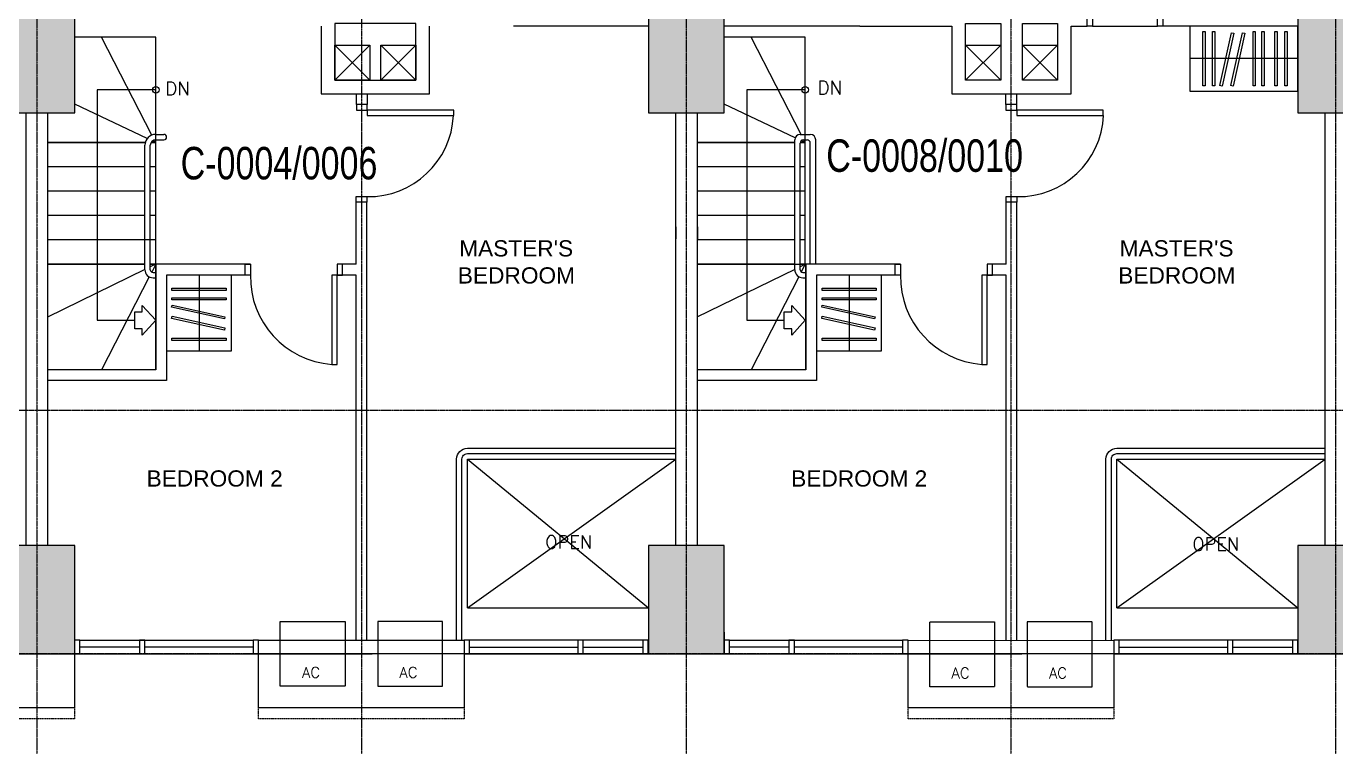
# Model space of a CAD drawing. Header units: inches. Extents: x -189245 to 740841, y -215444 to 469401.
# Drawn here: x 201961 to 214060, y -123590 to -116931 of the extents above; entities that cross this region are included whole.
import ezdxf

# ---------------------------------------------------------------- set-up
doc = ezdxf.new("R2010")
doc.units = ezdxf.units.IN
doc.header["$LTSCALE"] = 10
doc.header["$MEASUREMENT"] = 0
for name, pattern in [('GRID NORMAL$0$GRID BASEMENT$0$GRID GROUND$0$GRID$0$$0$PHANTOM', [2.5, 1.25, -0.25, 0.25, -0.25, 0.25, -0.25]), ('HIDDEN', [0.375, 0.25, -0.125]), ('HIDDEN2', [0.1875, 0.125, -0.0625])]:
    doc.linetypes.add(name, pattern=pattern)
for name, color, linetype in [('A-CMU WALL', 4, 'Continuous'), ('A-DOOR', 1, 'Continuous'), ('A-EQUIPMENT', 2, 'Continuous'), ('A-EQUIPTMENT', 1, 'Continuous'), ('A-GRID', 8, 'Continuous'), ('A-HATCH GRAVEL', 8, 'Continuous'), ('A-RAILING', 2, 'Continuous'), ('A-STAIR', 1, 'Continuous'), ('A-TEXT', 3, 'Continuous'), ('A-UNIT NUMBER', 2, 'Continuous'), ('A-WINDOW', 2, 'Continuous'), ('CABINET', 1, 'Continuous'), ('COLUMN', 6, 'Continuous'), ('TEXT', 3, 'Continuous'), ('TSG - plaster', 4, 'Continuous'), ('TSG- DIM-WALL SETOUT', 1, 'Continuous'), ('TSG- OPENNING', 1, 'Continuous'), ('TSG- plaster', 4, 'Continuous'), ('TSG- PRE CAST', 4, 'Continuous'), ('TSG-DIM_WINDWS', 1, 'Continuous'), ('TSG-DRYWALL', 2, 'Continuous')]:
    doc.layers.add(name, color=color, linetype=linetype)
doc.styles.add('ARIAL', font='ARIAL.TTF', dxfattribs={"width": 0.75})
doc.styles.add('PRSP_Simplex', font='simplex.shx')

# ---------------------------------------------------------------- blocks, each defined once
blk = doc.blocks.new('grid')
at = {"layer": 'A-GRID', "linetype": 'GRID NORMAL$0$GRID BASEMENT$0$GRID GROUND$0$GRID$0$$0$PHANTOM'}
for p, q in [((-74858.8, -228688.5), (-74858.8, -289256.3)), ((-71858.8, -228688.5), (-71858.8, -289256.3)), ((-68858.8, -228688.5), (-68858.8, -289256.3)), ((-65858.8, -228688.5), (-65858.8, -289256.3)), ((-62858.8, -228688.5), (-62858.8, -289256.3)), ((-33688.1, -266286.6), (-100703.6, -266286.6)), ((-33688.1, -268536.6), (-100703.6, -268536.6))]:
    blk.add_line(p, q, dxfattribs=at)
blk = doc.blocks.new('A$C7D1D0043')
at = {"layer": 'COLUMN', "linetype": 'Continuous'}
for points in [[(-32050, -28213), (-31350, -28213), (-31350, -27213), (-32050, -27213)], [(-26050, -28213), (-25350, -28213), (-25350, -27213), (-26050, -27213)], [(-20050, -28213), (-19350, -28213), (-19350, -27213), (-20050, -27213)], [(-32050, -33213), (-31350, -33213), (-31350, -32213), (-32050, -32213)], [(-26050, -33213), (-25350, -33213), (-25350, -32213), (-26050, -32213)], [(-20050, -33213), (-19350, -33213), (-19350, -32213), (-20050, -32213)]]:
    blk.add_hatch(color=253, dxfattribs=at).paths.add_polyline_path(points)
for points in [[(-32050, -28213), (-31350, -28213), (-31350, -27213), (-32050, -27213)], [(-26050, -28213), (-25350, -28213), (-25350, -27213), (-26050, -27213)], [(-20050, -28213), (-19350, -28213), (-19350, -27213), (-20050, -27213)], [(-32050, -33213), (-31350, -33213), (-31350, -32213), (-32050, -32213)], [(-26050, -33213), (-25350, -33213), (-25350, -32213), (-26050, -32213)], [(-20050, -33213), (-19350, -33213), (-19350, -32213), (-20050, -32213)]]:
    blk.add_lwpolyline(points, close=True, dxfattribs=at)

msp = doc.modelspace()

# ---------------------------------------------------------------- hatches: boundary and pattern name
at = {"layer": 'TSG- DIM-WALL SETOUT'}
h = msp.add_hatch(color=253, dxfattribs=at)
h.paths.add_polyline_path([(186285.29041, -132626.32537), (187185.29041, -132626.32537), (187185.29041, -133326.32537), (186285.29041, -133326.32537)])
h.paths.add_polyline_path([(197335.29041, -109930.85693), (198135.29041, -109930.85693), (198135.29041, -109230.85693), (197335.29041, -109230.85693)])
h.paths.add_polyline_path([(201710.2904, -122730.85693), (202410.2904, -122730.85693), (202410.2904, -121730.85693), (201710.2904, -121730.85693)])
h.paths.add_polyline_path([(207710.29041, -122730.85693), (208410.29041, -122730.85693), (208410.29041, -121730.85693), (207710.29041, -121730.85693)])
h.paths.add_polyline_path([(213710.29041, -122730.85693), (214410.29041, -122730.85693), (214410.29041, -121730.85693), (213710.29041, -121730.85693)])
h.paths.add_polyline_path([(219710.29041, -122730.85693), (220410.29041, -122730.85693), (220410.29041, -121730.85693), (219710.29041, -121730.85693)])
h.paths.add_polyline_path([(201710.2904, -117730.85693), (202410.2904, -117730.85693), (202410.2904, -116730.85693), (201710.2904, -116730.85693)])
h.paths.add_polyline_path([(204710.29041, -110230.85693), (205410.29041, -110230.85693), (205410.29041, -109230.85693), (204710.29041, -109230.85693)])
h.paths.add_polyline_path([(210710.29041, -110230.85693), (211410.29041, -110230.85693), (211410.29041, -109230.85693), (210710.29041, -109230.85693)])
h.paths.add_polyline_path([(197335.29041, -122730.85693), (198135.29041, -122730.85693), (198135.29041, -122030.85693), (197335.29041, -122030.85693)])
h.paths.add_polyline_path([(186285.29041, -115430.85693), (186285.29041, -116530.85693), (186985.29041, -116530.85693), (186985.29041, -115430.85693)])
h.paths.add_polyline_path([(197335.29041, -129330.85693), (198135.29041, -129330.85693), (198135.29041, -128630.85693), (197335.29041, -128630.85693)])
h.paths.add_polyline_path([(197335.29041, -103330.85693), (198135.29041, -103330.85693), (198135.29041, -102630.85693), (197335.29041, -102630.85693)])
h.paths.add_polyline_path([(192960.29041, -102580.85693), (194060.29, -102580.85683), (194060.29028, -103380.85683), (192960.29041, -103380.85693)])
h.paths.add_polyline_path([(213710.29041, -117730.85693), (214410.29041, -117730.85693), (214410.29041, -116730.85693), (213710.29041, -116730.85693)])
h.paths.add_polyline_path([(216710.64854, -110230.85693), (217410.64854, -110230.85693), (217410.64854, -109230.85693), (216710.64854, -109230.85693)])
h.paths.add_polyline_path([(219710.29041, -117730.85693), (220410.29041, -117730.85693), (220410.29041, -116730.85693), (219710.29041, -116730.85693)])
h.paths.add_polyline_path([(207710.29041, -117730.85693), (208410.29041, -117730.85693), (208410.29041, -116730.85693), (207710.29041, -116730.85693)])
h.paths.add_polyline_path([(186285.29041, -95230.85693), (187085.29041, -95230.85693), (187085.29041, -94530.85693), (186285.29041, -94530.85693)])
h.paths.add_polyline_path([(186285.29041, -99330.85985), (187185.29041, -99330.85985), (187185.29041, -98630.85985), (186285.29041, -98630.85985)])
h.paths.add_polyline_path([(186285.29041, -107330.85693), (187285.29041, -107330.85693), (187285.29041, -106630.85693), (186285.29041, -106630.85693)])
h.paths.add_polyline_path([(186285.29041, -124630.85693), (187285.29041, -124630.85693), (187285.29041, -125330.85693), (186285.29041, -125330.85693)])
h.paths.add_polyline_path([(192960.29041, -128580.85704), (194060.29, -128580.85693), (194060.29028, -129380.85693), (192960.29041, -129380.85704)])
h.paths.add_polyline_path([(186285.29041, -136730.85693), (187085.29041, -136730.85693), (187085.29041, -137430.85693), (186285.29041, -137430.85693)])
edge = h.paths.add_edge_path()
edge.add_line((233760.29041, -115230.85693), (233760.29041, -113730.85693))
edge = h.paths.add_edge_path()
edge.add_line((233760.29041, -121230.85693), (233760.29041, -122730.85693))
h.paths.add_polyline_path([(233160.29041, -115230.85693), (233760.29041, -115230.85693), (233760.29041, -113730.85693), (233160.29041, -113730.85693)])
h.paths.add_polyline_path([(233160.29041, -116730.85693), (233760.29041, -116730.85693), (233760.29041, -118230.85693), (233160.29041, -118230.85693)])
h.paths.add_polyline_path([(233160.29041, -109230.85693), (233760.29041, -109230.85693), (233760.29041, -110730.85693), (233160.29041, -110730.85693)])
edge = h.paths.add_edge_path()
edge.add_line((233160.29041, -121230.85693), (233160.29041, -122730.85693))
h.paths.add_polyline_path([(233160.29041, -121230.85693), (233760.29041, -121230.85693), (233760.29041, -122730.85693), (233160.29041, -122730.85693)])

# ---------------------------------------------------------------- linework, layer by layer
at = {"color": 2}
for points in [[(211761.41898, -116730.85693), (211811.41898, -116730.85693), (211811.41898, -116930.85693), (211761.41898, -116930.85693)], [(212411.41898, -116730.85693), (212461.41898, -116730.85693), (212461.41898, -116930.85693), (212411.41898, -116930.85693)]]:
    msp.add_lwpolyline(points, close=True, dxfattribs=at)
at = {"layer": 'A-CMU WALL', "color": 1}
for p, q in [((206036.58747, -120930.85693), (207711.58747, -122305.56631)), ((206036.5989, -122305.56631), (207961.58747, -120930.85693)), ((212036.41898, -120930.85693), (213710.29041, -122305.56631)), ((212036.43045, -122305.56631), (213961.41898, -120930.85693))]:
    msp.add_line(p, q, dxfattribs=at)
at = {"layer": 'A-CMU WALL'}
for p, q in [((204058.10625, -122730.85691), (205158.10625, -122730.85691)), ((206058.10625, -122730.85691), (204958.10625, -122730.85691)), ((210058.10625, -122730.85691), (211158.10625, -122730.85691)), ((212058.10625, -122730.85691), (210958.10625, -122730.85691))]:
    msp.add_line(p, q, dxfattribs=at)
at = {"layer": 'A-CMU WALL', "color": 2}
for points in [[(205936.5989, -122605.57724), (205936.58747, -120930.85693, -0.4142135624), (206036.58747, -120830.85693), (207961.58747, -120830.85693)], [(211936.43045, -122605.86789), (211936.41898, -120930.85693, -0.4142135624), (212036.41898, -120830.85693), (213961.41898, -120830.85693)], [(205986.5989, -122605.57724), (205986.58747, -120930.85693, -0.4142135624), (206036.58747, -120880.85693), (207961.58747, -120880.85693)], [(211986.43045, -122605.86789), (211986.41898, -120930.85693, -0.4142135624), (212036.41898, -120880.85693), (213961.41898, -120880.85693)]]:
    msp.add_lwpolyline(points, format="xyb", dxfattribs=at)
at = {"layer": 'A-DOOR'}
msp.add_line((211811.41898, -116930.85693), (212411.41898, -116930.85693), dxfattribs=at)
at = {"layer": 'A-DOOR', "color": 2}
for p, q in [((205008.00676, -118555.85693), (205008.00676, -118505.85693)), ((205008.00676, -118505.85693), (205108.00676, -118505.85693)), ((205108.00676, -118555.85692), (205008.00676, -118555.85693)), ((205108.00676, -118505.85693), (205108.00676, -118555.85692))]:
    msp.add_line(p, q, dxfattribs=at)
for points in [[(205111.58747, -117705.85693), (205111.58747, -117655.85693), (205011.58747, -117655.85693), (205011.58747, -117705.85693)], [(205111.58747, -117705.85693), (205111.58747, -117755.85693), (205911.58747, -117755.85693), (205911.58747, -117705.85693)], [(211111.41898, -117705.85693), (211111.41898, -117655.85693), (211011.41898, -117655.85693), (211011.41898, -117705.85693)], [(211111.41898, -117705.85693), (211111.41898, -117755.85693), (211911.41898, -117755.85693), (211911.41898, -117705.85693)], [(211013.71056, -118555.85693), (211013.71056, -118505.85693), (211113.71056, -118505.85693), (211113.71056, -118555.85693)], [(203983.71358, -119130.93464), (204033.71358, -119130.93464), (204033.71358, -119230.93464), (203983.71699, -119230.93464)], [(204833.59932, -119230.943), (204883.71357, -119230.943), (204883.71357, -119131.03502), (204833.1444, -119131.03502)], [(209989.41738, -119130.93464), (210039.41738, -119130.93464), (210039.41738, -119230.93464), (209989.42079, -119230.93464)], [(210839.30312, -119230.94301), (210889.41737, -119230.94301), (210889.41737, -119131.03502), (210838.8482, -119131.03502)], [(204833.71357, -119230.943), (204783.71357, -119230.943), (204783.71357, -120055.95739), (204833.71357, -120055.95739)], [(210839.41737, -119230.94301), (210789.41737, -119230.94301), (210789.41737, -120055.95739), (210839.41737, -120055.95739)]]:
    msp.add_lwpolyline(points, close=True, dxfattribs=at)
at = {"layer": 'A-DOOR'}
for centre, radius, start, end in [((205123.70951, -117720.93987), 785.07412, 268.853915187, 357.450864269), ((211129.41331, -117720.93987), 785.07412, 268.853915187, 357.450864269), ((204841.32477, -119250.07378), 807.84012, 178.635908322, 265.91047513), ((210847.02857, -119250.07378), 807.84012, 178.635908322, 265.91047513)]:
    msp.add_arc(centre, radius, start, end, dxfattribs=at)
at = {"layer": 'A-EQUIPMENT', "ltscale": 100}
for points in [[(202408.10625, -122730.85691), (202408.10625, -123230.85691), (200808.10625, -123230.85691), (200808.10625, -122730.85691)], [(206008.10625, -122730.85691), (206008.10625, -123230.85691), (204108.10625, -123230.85691), (204108.10625, -122730.85691)], [(212008.10625, -122730.85691), (212008.10625, -123230.85691), (210108.10625, -123230.85691), (210108.10625, -122730.85691)]]:
    msp.add_lwpolyline(points, dxfattribs=at)
at = {"layer": 'A-EQUIPTMENT', "color": 1, "linetype": 'HIDDEN2'}
for points in [[(204908.10625, -123030.85691), (204308.10625, -123030.85691), (204308.10625, -122430.85691), (204908.10625, -122430.85691)], [(205208.10625, -123030.85691), (205808.10625, -123030.85691), (205808.10625, -122430.85691), (205208.10625, -122430.85691)], [(210908.10625, -123036.54695), (210308.10625, -123036.54695), (210308.10625, -122436.54695), (210908.10625, -122436.54695)], [(211208.10625, -123036.54695), (211808.10625, -123036.54695), (211808.10625, -122436.54695), (211208.10625, -122436.54695)]]:
    msp.add_lwpolyline(points, close=True, dxfattribs=at)
at = {"layer": 'A-EQUIPTMENT', "linetype": 'HIDDEN'}
for points in [[(202408.10625, -123230.85691), (202408.10625, -123330.85691), (200808.10625, -123330.85691), (200808.10625, -123230.85691)], [(206008.10625, -123230.85691), (206008.10625, -123330.85691), (204108.10625, -123330.85691), (204108.10625, -123230.85691)], [(212008.10625, -123230.85691), (212008.10625, -123330.85691), (210108.10625, -123330.85691), (210108.10625, -123230.85691)]]:
    msp.add_lwpolyline(points, dxfattribs=at)
at = {"layer": 'A-HATCH GRAVEL', "color": 1}
for p, q in [((203158.00676, -120105.85693), (202158.00676, -120105.85693)), ((209163.71056, -120105.85693), (208163.71056, -120105.85693))]:
    msp.add_line(p, q, dxfattribs=at)
at = {"layer": 'A-RAILING', "color": 2}
for p, q in [((203158.71079, -117930.85693), (203233.71079, -117930.85693)), ((209111.41898, -117930.85693), (209204.62796, -117930.85693)), ((203057.71079, -119180.85693), (203057.71079, -118030.85693)), ((203107.71079, -119180.85693), (203107.71079, -118030.85693)), ((203158.71079, -117980.85693), (203233.71079, -117980.85693)), ((209061.41898, -119180.85693), (209061.41898, -117980.85693)), ((209111.41898, -119180.85693), (209111.41898, -118010.85693)), ((209141.41898, -117980.85693), (209174.62796, -117980.85693)), ((209204.62796, -119130.84711), (209204.62796, -118010.85693)), ((209254.62796, -119130.85269), (209254.62796, -117980.85693)), ((203132.71079, -119205.85693), (203158.00676, -119205.85693)), ((203132.71079, -119255.85693), (203157.97106, -119255.85693)), ((209136.41898, -119205.85693), (209163.67487, -119205.85693)), ((209136.41898, -119255.85693), (209163.67487, -119255.85693))]:
    msp.add_line(p, q, dxfattribs=at)
at = {"layer": 'A-RAILING', "color": 1}
for points in [[(206036.59685, -122305.56777), (206036.58747, -120930.85693), (207961.58747, -120930.85693)], [(212036.43045, -122305.56631), (212036.41898, -120930.85693), (213961.41898, -120930.85693)], [(206036.5989, -122605.57724), (206036.5989, -122605.56631)]]:
    msp.add_lwpolyline(points, dxfattribs=at)
at = {"layer": 'A-RAILING', "color": 2}
for centre, radius, start, end in [((203158.56497, -118031.71465), 100.85782, 89.917158461, 179.512738987), ((203233.71079, -117955.85693), 25, 270, 90), ((209111.41898, -117980.85693), 50, 90, 180), ((209204.62796, -117980.85693), 50, 0, 90), ((203158.56558, -118031.71881), 50.86209, 89.836417147, 179.029050039), ((209141.41898, -118010.85693), 30, 90, 180), ((209174.62796, -118010.85693), 30, 0, 90), ((203132.71079, -119180.85693), 75, 180, 270), ((203132.71079, -119180.85693), 25, 180, 270), ((209136.41898, -119180.85693), 75, 180, 270), ((209136.41898, -119180.85693), 25, 180, 270)]:
    msp.add_arc(centre, radius, start, end, dxfattribs=at)
at = {"layer": 'A-STAIR'}
for p, q in [((203157.97107, -117030.85694), (202410.2904, -117030.85694)), ((203122.86383, -117937.38687), (202658.05092, -117030.85694)), ((203157.97107, -119130.85693), (203157.97107, -117030.85694)), ((209158.02347, -117030.85693), (208410.29041, -117030.85693)), ((209119.56807, -117930.85693), (208658.10331, -117030.85693)), ((209158.02347, -119130.85692), (209158.02347, -117030.85693)), ((203157.97107, -117518.35693), (202617.66713, -117518.35693)), ((202617.66713, -117518.35693), (202617.66713, -119648.44418)), ((209158.02347, -117518.35693), (208617.71953, -117518.35693)), ((208617.71953, -117518.35693), (208617.71953, -119648.44417)), ((203079.7999, -117968.71969), (202410.2904, -117650.65189)), ((209065.20846, -117961.76275), (208410.29041, -117650.627)), ((202158.09085, -118005.85693), (203061.07815, -118005.85693)), ((203061.07815, -118005.85693), (202158.13076, -118005.85693)), ((203061.07815, -118005.85693), (202158.13076, -118005.85693)), ((203157.97107, -118005.85693), (203114.76929, -118005.85693)), ((203157.97107, -118005.85693), (203114.76929, -118005.85693)), ((203114.76929, -118005.85693), (203157.97107, -118005.85693)), ((203157.97107, -118005.85693), (203127.55248, -117991.40579)), ((203157.97107, -118005.85694), (203145.96541, -117982.44216)), ((203157.97107, -118005.85693), (203157.97107, -117980.8602)), ((209064.5944, -118005.85692), (208158.18315, -118005.85692)), ((208158.19387, -118005.85692), (209064.5944, -118005.85692)), ((209061.41898, -118005.85692), (208161.51466, -118005.85692)), ((209158.02347, -118005.85692), (209111.83858, -118005.85692)), ((209111.83858, -118005.85692), (209158.02347, -118005.85692)), ((209158.02347, -118005.85692), (209111.83858, -118005.85692)), ((209158.02346, -118005.85692), (209121.44034, -117988.47717)), ((209158.02347, -118005.85693), (209146.39046, -117983.16895)), ((209158.02347, -118005.85692), (209158.02347, -117980.97236)), ((203057.71079, -118230.85693), (202158.11344, -118230.85693)), ((203157.97107, -118230.85693), (203107.71079, -118230.85693)), ((209061.41898, -118230.85692), (208158.16584, -118230.85692)), ((209158.02347, -118230.85692), (209111.41898, -118230.85692)), ((203057.71079, -118455.85693), (202158.09613, -118455.85693)), ((203157.97107, -118455.85693), (203107.71079, -118455.85693)), ((209158.02347, -118455.85692), (208158.14852, -118455.85692)), ((203057.71079, -118680.85693), (202158.07881, -118680.85693)), ((203157.97107, -118680.85693), (203107.71079, -118680.85693)), ((209061.41898, -118680.85692), (208158.13121, -118680.85692)), ((209158.02347, -118680.85692), (209111.41898, -118680.85692)), ((203157.97107, -118905.85693), (202158.06149, -118905.85693)), ((209061.41898, -118905.85692), (208158.11389, -118905.85692)), ((209158.02347, -118905.85692), (209111.41898, -118905.85692)), ((203057.71079, -119130.85693), (202158.06149, -119130.85693)), ((202158.09085, -119130.85693), (203057.71079, -119130.85693)), ((203157.97107, -119130.85693), (203107.71079, -119130.85693)), ((203107.71079, -119130.85693), (203157.97106, -119130.85693)), ((203157.97106, -119130.85693), (203107.71079, -119155.36175)), ((203107.71079, -119130.85693), (203157.97107, -119130.85693)), ((203157.97106, -119130.85693), (203121.00245, -119202.94572)), ((203157.97107, -119130.85693), (203158.00676, -119130.85693)), ((209061.41898, -119130.85692), (208158.11389, -119130.85692)), ((208158.14324, -119130.85692), (209158.02347, -119130.85692)), ((209158.02346, -119130.85692), (209111.41898, -119153.57933)), ((209158.02347, -119130.85692), (209111.41898, -119130.85692)), ((209111.41898, -119130.85692), (209158.02346, -119130.85692)), ((209158.02346, -119130.85692), (209121.93337, -119201.23259)), ((203057.71079, -119179.73966), (202158.09085, -119618.3569)), ((203098.18592, -119247.43796), (202657.97106, -120105.85694)), ((209061.41898, -119177.95725), (208158.14324, -119618.3569)), ((209099.03846, -119245.87767), (208658.02346, -120105.85693)), ((202617.66713, -119648.44418), (202964.8462, -119648.44418)), ((203157.97106, -119648.44418), (203158.00676, -119648.44418)), ((208617.71953, -119648.44417), (208964.8819, -119648.44417))]:
    msp.add_line(p, q, dxfattribs=at)
at = {"layer": 'A-STAIR', "color": 2}
for p, q in [((203033.66633, -119511.94418), (203157.97106, -119648.44418)), ((203033.66633, -119570.44418), (203033.66633, -119511.94418)), ((209033.70202, -119511.94417), (209158.00676, -119648.44417)), ((209033.70202, -119570.44417), (209033.70202, -119511.94417)), ((202964.8462, -119726.44418), (202964.8462, -119570.44418)), ((202964.8462, -119570.44418), (203033.66633, -119570.44418)), ((203157.97106, -119648.44418), (203033.66633, -119784.94418)), ((208964.8819, -119726.44417), (208964.8819, -119570.44417)), ((208964.8819, -119570.44417), (209033.70202, -119570.44417)), ((209158.00676, -119648.44417), (209033.70202, -119784.94417)), ((203033.66633, -119726.44418), (202964.8462, -119726.44418)), ((203033.66633, -119784.94418), (203033.66633, -119726.44418)), ((209033.70202, -119726.44417), (208964.8819, -119726.44417)), ((209033.70202, -119784.94417), (209033.70202, -119726.44417))]:
    msp.add_line(p, q, dxfattribs=at)
for centre in [(203157.97107, -117518.35693), (209158.02347, -117518.35693)]:
    msp.add_circle(centre, 30, dxfattribs=at)
at = {"layer": 'A-WINDOW', "color": 2, "linetype": 'Continuous'}
for p, q in [((207961.40795, -118784.91762), (207961.40795, -118894.80627)), ((208161.40795, -118784.91762), (208161.40795, -118894.80627))]:
    msp.add_line(p, q, dxfattribs=at)
at = {"layer": 'A-WINDOW'}
for p, q in [((208408.10625, -122530.85693), (208408.10625, -122730.85693)), ((203008.10625, -122668.35691), (202458.10625, -122668.35691)), ((204058.10625, -122668.35691), (203058.10625, -122668.35691)), ((206058.11768, -122605.56963), (206008.11768, -122605.56963)), ((206057.96168, -122668.06631), (207057.96168, -122668.06631)), ((207107.96168, -122668.06631), (207657.96167, -122668.06631)), ((209008.10626, -122668.35691), (208458.10626, -122668.35691)), ((210058.10626, -122668.35691), (209058.10626, -122668.35691)), ((212058.11772, -122605.86739), (212008.11772, -122605.86739)), ((212057.96168, -122668.35691), (213058.10625, -122668.35691)), ((213108.10625, -122668.06631), (213658.10625, -122668.35691)), ((202409.72911, -122730.85691), (202459.72911, -122730.85691)), ((203008.10625, -122730.85691), (203058.10625, -122730.85691)), ((204108.10625, -122730.85691), (204058.10625, -122730.85691)), ((206008.10625, -122730.85691), (206058.10625, -122730.85691)), ((207108.10625, -122730.85691), (207058.10625, -122730.85691)), ((207708.10625, -122730.85691), (207658.10625, -122730.85691)), ((208408.10625, -122730.85691), (208458.10625, -122730.85691)), ((209008.10625, -122730.85691), (209058.10625, -122730.85691)), ((210108.10625, -122730.85691), (210058.10625, -122730.85691)), ((212008.10625, -122730.85691), (212058.10625, -122730.85691)), ((212008.10625, -122730.85691), (212058.10625, -122730.85691)), ((213108.10625, -122730.85691), (213058.10625, -122730.85691)), ((213708.10625, -122730.85691), (213658.10625, -122730.85691))]:
    msp.add_line(p, q, dxfattribs=at)
at = {"layer": 'A-WINDOW', "color": 1, "ltscale": 100}
for p, q in [((202458.10625, -122605.85691), (204058.10625, -122605.85691)), ((207057.96168, -122605.56631), (206057.96168, -122605.56631)), ((207657.96167, -122605.56631), (207107.96168, -122605.56631)), ((208458.10626, -122605.85691), (210058.10626, -122605.85691)), ((213058.10625, -122605.85691), (212057.96168, -122605.85691)), ((213658.10625, -122605.85691), (213108.10625, -122605.56631)), ((202458.10625, -122730.85691), (204083.10625, -122730.85691)), ((206057.96168, -122730.56631), (207057.96168, -122730.56631)), ((207107.96168, -122730.56631), (207657.96167, -122730.56631)), ((208458.10626, -122730.85691), (210083.10626, -122730.85691)), ((212057.96168, -122730.85691), (213058.10625, -122730.85691)), ((213108.10625, -122730.56631), (213658.10625, -122730.85691))]:
    msp.add_line(p, q, dxfattribs=at)
at = {"layer": 'A-WINDOW', "color": 1}
for p, q in [((202459.72911, -122730.85691), (204058.10625, -122730.85691)), ((207658.10625, -122730.85691), (206058.10625, -122730.85691)), ((208458.10625, -122730.85691), (210058.10625, -122730.85691)), ((213658.10625, -122730.85691), (212058.10625, -122730.85691))]:
    msp.add_line(p, q, dxfattribs=at)
at = {"layer": 'A-WINDOW'}
for points in [[(202458.10625, -122605.85691), (202408.10625, -122605.85691), (202408.10625, -122730.85691), (202458.10625, -122730.85691)], [(203058.10625, -122605.85691), (203008.10625, -122605.85691), (203008.10625, -122730.85691), (203058.10625, -122730.85691)], [(204108.10625, -122605.85691), (204058.10625, -122605.85691), (204058.10625, -122730.85691), (204108.10625, -122730.85691)], [(206057.96168, -122605.56631), (206007.96168, -122605.56631), (206007.96168, -122730.56631), (206057.96168, -122730.56631)], [(207107.96168, -122605.56631), (207057.96168, -122605.56631), (207057.96168, -122730.56631), (207107.96168, -122730.56631)], [(207707.96167, -122605.56631), (207657.96167, -122605.56631), (207657.96167, -122730.56631), (207707.96167, -122730.56631)], [(208458.10626, -122605.85691), (208408.10626, -122605.85691), (208408.10626, -122730.85691), (208458.10626, -122730.85691)], [(209058.10626, -122605.85691), (209008.10626, -122605.85691), (209008.10626, -122730.85691), (209058.10626, -122730.85691)], [(210108.10626, -122605.85691), (210058.10626, -122605.85691), (210058.10626, -122730.85691), (210108.10626, -122730.85691)], [(212058.10625, -122605.85691), (212008.10625, -122605.85691), (212008.10625, -122730.85691), (212058.10625, -122730.85691)], [(213108.10625, -122605.85691), (213058.10625, -122605.85691), (213058.10625, -122730.85691), (213108.10625, -122730.85691)], [(213708.10625, -122605.85691), (213658.10625, -122605.85691), (213658.10625, -122730.85691), (213708.10625, -122730.85691)]]:
    msp.add_lwpolyline(points, close=True, dxfattribs=at)
at = {"layer": 'CABINET', "color": 2, "linetype": 'HIDDEN', "ltscale": 500}
msp.add_line((213710.34355, -117230.85693), (212715.21888, -117230.85693), dxfattribs=at)
at = {"layer": 'CABINET', "color": 2}
for p, q in [((203557.97107, -119230.8537), (203557.97107, -119930.95304)), ((209563.67487, -119230.8537), (209563.67487, -119930.95304))]:
    msp.add_line(p, q, dxfattribs=at)
for points in [[(212852.74827, -117480.85693), (212832.74827, -117480.85693), (212832.74827, -116980.85693), (212852.74827, -116980.85693)], [(212941.19549, -117480.85693), (212921.19549, -117480.85693), (212921.19549, -116980.85693), (212941.19549, -116980.85693)], [(213008.51459, -117483.92166), (212988.98517, -117479.60865), (213096.81045, -116991.37334), (213116.33986, -116995.68636)], [(213110.78171, -117483.92166), (213091.2523, -117479.60865), (213199.07757, -116991.37334), (213218.60698, -116995.68636)], [(213314.92225, -117480.85693), (213294.92225, -117480.85693), (213294.92225, -116980.85693), (213314.92225, -116980.85693)], [(213397.80119, -117480.85693), (213377.80119, -117480.85693), (213377.80119, -116980.85693), (213397.80119, -116980.85693)], [(213516.93799, -117480.85693), (213496.93799, -117480.85693), (213496.93799, -116980.85693), (213516.93799, -116980.85693)], [(213610.17679, -117480.85693), (213590.17679, -117480.85693), (213590.17679, -116980.85693), (213610.17679, -116980.85693)], [(203307.97107, -119372.60148), (203307.97107, -119352.60148), (203807.97107, -119352.60148), (203807.97107, -119372.60148)], [(209313.67487, -119372.60148), (209313.67487, -119352.60148), (209813.67487, -119352.60148), (209813.67487, -119372.60148)], [(203304.90634, -119528.3678), (203309.21935, -119508.83839), (203797.45466, -119616.66366), (203793.14165, -119636.19308)], [(203307.97107, -119461.04871), (203307.97107, -119441.04871), (203807.97107, -119441.04871), (203807.97107, -119461.04871)], [(209310.61015, -119528.3678), (209314.92316, -119508.83839), (209803.15846, -119616.66366), (209798.84545, -119636.19308)], [(209313.67487, -119461.04871), (209313.67487, -119441.04871), (209813.67487, -119441.04871), (209813.67487, -119461.04871)], [(203304.90634, -119630.63493), (203309.21935, -119611.10551), (203797.45466, -119718.93079), (203793.14165, -119738.4602)], [(209310.61015, -119630.63493), (209314.92316, -119611.10551), (209803.15846, -119718.93079), (209798.84545, -119738.4602)], [(203307.97107, -119834.77547), (203307.97107, -119814.77547), (203807.97107, -119814.77547), (203807.97107, -119834.77547)], [(209313.67487, -119834.77547), (209313.67487, -119814.77547), (209813.67487, -119814.77547), (209813.67487, -119834.77547)]]:
    msp.add_lwpolyline(points, close=True, dxfattribs=at)
at = {"layer": 'TSG - plaster', "color": 4}
for p, q in [((204686.58747, -116930.85693), (204686.58747, -117555.85693)), ((205686.58747, -117555.85693), (205686.58747, -116930.85693)), ((206811.58747, -116930.85693), (206461.58747, -116930.85693)), ((209661.41898, -116930.85693), (208411.41897, -116930.85693)), ((209661.41898, -116930.85693), (210513.83965, -116930.85693)), ((210513.83965, -116930.85693), (210513.83965, -117555.85693)), ((211613.83965, -117555.85693), (211613.83965, -116930.85693)), ((211613.83965, -116930.85693), (211761.41898, -116930.85693)), ((204686.58747, -117555.85693), (205686.58747, -117555.85693)), ((210513.83965, -117555.85693), (211011.41898, -117555.85693)), ((210513.83965, -117555.85693), (211613.83965, -117555.85693)), ((201961.01572, -121730.85693), (201961.01572, -117730.85693)), ((202158.13904, -117730.85693), (202158.13904, -121730.85693)), ((207961.51466, -121730.85693), (207961.51466, -117730.85693)), ((208161.51466, -121730.85693), (208161.51466, -117730.85693))]:
    msp.add_line(p, q, dxfattribs=at)
for points in [[(207710.29041, -116930.85693), (206811.58747, -116930.85693)], [(213710.34355, -116930.85693), (212461.41898, -116930.85693)], [(213961.36426, -121730.85733), (213961.36426, -117730.85694), (213961.36426, -117730.85694)]]:
    msp.add_lwpolyline(points, dxfattribs=at)
at = {"layer": 'TSG- OPENNING', "color": 1, "linetype": 'ByBlock'}
for p, q in [((204811.58747, -117105.85693), (205136.58747, -117430.85693)), ((205136.58747, -117105.85693), (204811.58747, -117430.85693)), ((205236.58747, -117105.85693), (205561.58747, -117430.85693)), ((205561.58747, -117105.85693), (205236.58747, -117430.85693)), ((210638.83965, -117105.85693), (210963.83965, -117105.85693)), ((210638.83965, -117105.85693), (210963.83965, -117430.85693)), ((210963.83965, -117105.85693), (210638.83965, -117430.85693)), ((211163.83965, -117105.85693), (211488.83965, -117105.85693)), ((211163.83965, -117105.85693), (211488.83965, -117430.85693)), ((211488.83965, -117105.85693), (211163.83965, -117430.85693))]:
    msp.add_line(p, q, dxfattribs=at)
at = {"layer": 'TSG- plaster', "color": 4}
for points in [[(205561.58747, -116905.85693), (204811.58747, -116905.85693), (204811.58747, -117430.85693), (205561.58747, -117430.85693)], [(210638.83965, -116905.85693), (210963.83965, -116905.85693), (210963.83965, -117430.85693), (210638.83965, -117430.85693)], [(211163.82862, -116905.85693), (211488.83965, -116905.85693), (211488.83965, -117430.85693), (211163.82862, -117430.85693)]]:
    msp.add_lwpolyline(points, close=True, dxfattribs=at)
at = {"layer": 'TSG- plaster', "color": 1}
for points in [[(204811.58747, -117105.85693), (205136.58747, -117105.85693), (205136.58747, -117430.85693), (204811.58747, -117430.85693)], [(204811.58747, -117105.85693), (205136.58747, -117105.85693), (205136.58747, -117430.85693), (204811.58747, -117430.85693)], [(205236.58747, -117105.85693), (205561.58747, -117105.85693), (205561.58747, -117430.85693), (205236.58747, -117430.85693)], [(205236.58747, -117105.85693), (205561.58747, -117105.85693), (205561.58747, -117430.85693), (205236.58747, -117430.85693)], [(210638.83965, -117105.85693), (210963.83965, -117105.85693), (210963.83965, -117430.85693), (210638.83965, -117430.85693)], [(211163.83965, -117105.85693), (211488.83965, -117105.85693), (211488.83965, -117430.85693), (211163.83965, -117430.85693)]]:
    msp.add_lwpolyline(points, close=True, dxfattribs=at)
at = {"layer": 'TSG- PRE CAST', "ltscale": 100}
for points in [[(206007.96168, -122730.56631), (204108.10625, -122730.85691), (204108.10625, -122605.85691), (206007.96168, -122605.56631)], [(212008.10625, -122730.85691), (210108.10625, -122731.14751), (210108.10625, -122606.14751), (212008.10625, -122605.85691)]]:
    msp.add_lwpolyline(points, close=True, dxfattribs=at)
at = {"layer": 'TSG-DIM_WINDWS'}
for p, q in [((209158.02347, -119130.85692), (209163.67487, -119130.85693)), ((206036.59685, -122305.56631), (207710.29041, -122305.56631)), ((206036.59685, -122305.56631), (207711.58747, -122305.56631)), ((212036.42839, -122305.56631), (213710.29041, -122305.56631))]:
    msp.add_line(p, q, dxfattribs=at)
for points in [[(212711.00048, -116930.85693), (212711.00048, -117530.85693), (213710.34355, -117530.85693), (213710.34355, -116930.85693)], [(203857.97107, -119230.8537), (203257.97107, -119230.8537), (203257.97107, -119930.95304), (203857.97107, -119930.95304)], [(209863.67487, -119230.8537), (209263.67487, -119230.8537), (209263.67487, -119930.95304), (209863.67487, -119930.95304)]]:
    msp.add_lwpolyline(points, close=True, dxfattribs=at)
at = {"layer": 'TSG-DRYWALL'}
for p, q in [((211011.41898, -117655.85693), (211011.41898, -117555.85693)), ((211111.41898, -117655.85693), (211111.41898, -117555.85693)), ((205008.00676, -119131.04609), (205008.00676, -118555.85693)), ((205108.00676, -122605.70014), (205108.00676, -118555.85693)), ((211013.71056, -119131.04609), (211013.71056, -118555.85693)), ((211113.71056, -122605.70014), (211113.71056, -118555.85693)), ((203157.97106, -119130.85693), (203157.97106, -120105.85688)), ((203158.00676, -120105.85693), (203158.00676, -119130.84255)), ((204033.71358, -119130.94021), (203158.00676, -119130.84255)), ((205008.00676, -119131.04609), (204883.71357, -119131.03502)), ((209163.67487, -119130.85693), (209163.67487, -120105.85688)), ((209163.71056, -120105.85693), (209163.71056, -119130.84255)), ((210039.41738, -119130.94022), (209163.71056, -119130.84255)), ((211013.71056, -119131.04609), (210889.41737, -119131.03502)), ((203257.97107, -119230.8537), (203257.97107, -120205.85688)), ((204033.71126, -119230.94022), (203257.97107, -119230.8537)), ((205008.00676, -119231.04609), (204808.71357, -119231.02386)), ((205008.00676, -122605.72308), (205008.00676, -119231.04609)), ((210039.41507, -119230.94022), (209263.67487, -119230.8537)), ((209263.67487, -119230.8537), (209263.67487, -120205.85688)), ((211013.71056, -119231.04609), (210814.41737, -119231.02387)), ((211013.71056, -122605.72309), (211013.71056, -119231.04609)), ((203158.00676, -120105.85688), (202158.09085, -120105.85688)), ((209163.71056, -120105.85688), (208163.79465, -120105.85688)), ((203257.97107, -120205.85688), (202158.09085, -120205.85688)), ((209263.67487, -120205.85688), (208163.79465, -120205.85688))]:
    msp.add_line(p, q, dxfattribs=at)
msp.add_lwpolyline([(205111.58747, -117655.85693), (205011.58747, -117655.85693), (205011.58747, -117555.85693), (205111.58747, -117555.85693)], close=True, dxfattribs=at)

# ---------------------------------------------------------------- block references
at = {"layer": 'COLUMN'}
msp.add_blockref('A$C7D1D0043', (233760.29041, -89518.32362), dxfattribs=at)
at = {"layer": 'TSG- plaster'}
msp.add_blockref('grid', (276916.94016, 145805.75787), dxfattribs=at)

# ---------------------------------------------------------------- texts
at = {"layer": 'A-TEXT', "style": 'PRSP_Simplex'}
for p in [(203243.84143, -117569.0953), (209270.02915, -117560.74128)]:
    msp.add_text('DN', height=125, dxfattribs=at).set_placement(p)
at = {"layer": 'A-TEXT', "char_height": 100, "width": 5794.7602848, "attachment_point": 1}
for insert in [(204509.18614, -122852.74756), (205409.18614, -122852.74756), (210509.18614, -122858.4376), (211409.18614, -122858.4376)]:
    msp.add_mtext('{\\Fromans|c0;AC}', dxfattribs=dict(at, insert=insert))
at = {"layer": 'A-UNIT NUMBER', "style": 'ARIAL', "width": 0.75}
for s, p in [('C-0008/0010', (209352.44048, -118276.84321)), ('C-0004/0006', (203388.18163, -118346.63387))]:
    msp.add_text(s, height=300, dxfattribs=at).set_placement(p)
at = {"layer": 'TEXT', "attachment_point": 1}
for s, insert, char_height, width in [("\\pi675.74;{\\fArial|b0|i0|c0|p34;MASTER'S\\P\\pi663.21;BEDROOM}", (205285.26387, -118908.85671), 150, 2377.9486469), ("\\pi675.74;{\\fArial|b0|i0|c0|p34;MASTER'S\\P\\pi663.21;BEDROOM}", (211386.5708, -118908.85671), 150, 2377.9486469), ('{\\fArial|b0|i0|c0|p34;BEDROOM 2}', (203073.4046, -121035.33648), 150, 1290), ('{\\fArial|b0|i0|c0|p34;BEDROOM 2}', (209028.24993, -121035.33648), 150, 1290), ('{\\Fromans|c0;OPEN}', (206756.59397, -121637.92146), 120, 1290), ('{\\Fromans|c0;OPEN}', (212734.4667, -121657.17072), 120, 1290)]:
    msp.add_mtext(s, dxfattribs=dict(at, insert=insert, char_height=char_height, width=width))

doc.saveas('drawing.dxf')
